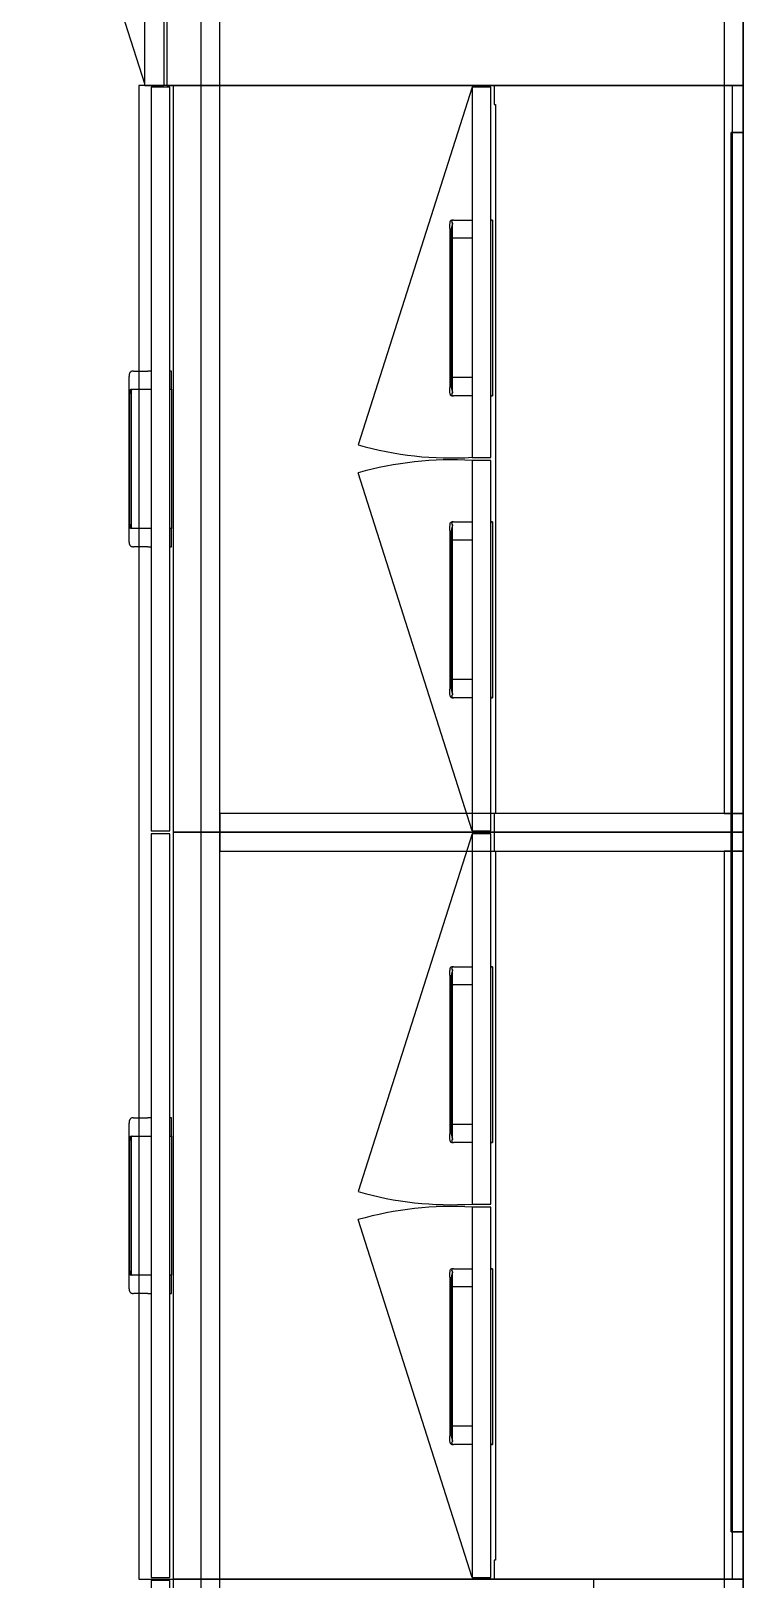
# Model space of a CAD drawing. Header units: inches. Extents: x -2 to 764, y -6 to 562.
# Drawn here: x 735 to 763.6, y 173.6 to 235.8 of the extents above; entities that cross this region are included whole.
import ezdxf

# ---------------------------------------------------------------- set-up
doc = ezdxf.new("R2010")
doc.units = ezdxf.units.IN
doc.header["$MEASUREMENT"] = 0
doc.layers.get('0').update_dxf_attribs({"true_color": 0xffffff})
for name, color, linetype in [('HARDWARE', 4, 'Continuous'), ('STORAGE', 4, 'Continuous'), ('WKSURF', 6, 'Continuous')]:
    doc.layers.add(name, color=color, linetype=linetype)

# ---------------------------------------------------------------- blocks, each defined once
blk = doc.blocks.new('4CH100_60_0P')
at = {"layer": 'HARDWARE'}
for p, q in [((1.89, 0), (58.11, 0)), ((1.89, -0.47), (1.89, 0)), ((1.89, 0), (1.89, -0.47)), ((58.11, 0), (1.89, 0)), ((58.11, -0.47), (1.89, -0.47)), ((1.89, -0.47), (58.11, -0.47)), ((58.11, 0), (58.11, -0.47)), ((58.11, -0.47), (58.11, 0))]:
    blk.add_line(p, q, dxfattribs=at)
for p in [(0, 0), (60, 0)]:
    blk.add_point(p, dxfattribs=at)
blk = doc.blocks.new('4CH250_2460CH_0P')
at = {"layer": 'STORAGE'}
for p, q in [((0, 0), (0, -21)), ((0.76, 0), (0, 0)), ((0.76, 0), (0.76, -0.76)), ((59.24, 0), (0.76, 0)), ((0.76, -21), (0.76, 0)), ((59.24, -0.76), (59.24, 0)), ((59.24, 0), (59.24, -21)), ((60, 0), (59.24, 0)), ((60, -21), (60, 0)), ((0.76, -0.76), (59.24, -0.76)), ((0, -21), (0, -21.76)), ((60, -21), (0, -21)), ((0, -21), (0.76, -21)), ((59.24, -21), (60, -21)), ((60, -21.76), (60, -21)), ((0, -21.76), (60, -21.76))]:
    blk.add_line(p, q, dxfattribs=at)
for p in [(0, 0), (60, 0)]:
    blk.add_point(p, dxfattribs=at)
blk = doc.blocks.new('4CH220_363024FMNLCL_0P')
at = {"layer": 'STORAGE'}
for p, q in [((0, 0), (0, -22.875)), ((30, 0), (0, 0)), ((0, 0), (0, -22.875)), ((30, 0), (0, 0)), ((30, -22.875), (30, 0)), ((30, -22.875), (30, 0)), ((0, -22.875), (30, -22.875)), ((0, -22.875), (30, -22.875)), ((0.063, -23), (0.063, -23.76)), ((29.938, -23), (0.063, -23)), ((12.204, -22.942), (11.47, -22.942)), ((11.47, -22.942), (11.47, -23)), ((12.204, -22.942), (17.796, -22.942)), ((12.204, -23), (12.204, -22.942)), ((17.796, -22.942), (17.796, -23)), ((18.53, -22.942), (17.796, -22.942)), ((18.53, -23), (18.53, -22.942)), ((29.938, -23.76), (29.938, -23)), ((0.063, -23.76), (29.938, -23.76)), ((11.47, -23.76), (11.47, -23.893)), ((11.47, -24.469), (11.47, -23.893)), ((12.204, -23.893), (12.204, -23.76)), ((12.204, -24.561), (12.204, -23.893)), ((17.796, -23.76), (17.796, -23.893)), ((17.796, -23.893), (17.796, -24.561)), ((18.53, -23.893), (18.53, -23.76)), ((18.53, -23.893), (18.53, -24.469)), ((11.96, -24.649), (18.04, -24.649)), ((17.796, -24.549), (12.204, -24.549)), ((12.381, -24.58), (12.208, -24.58)), ((12.217, -24.591), (12.381, -24.591)), ((12.217, -24.591), (12.381, -24.591)), ((12.381, -24.568), (17.619, -24.568)), ((17.619, -24.628), (12.381, -24.628)), ((17.792, -24.58), (17.619, -24.58)), ((17.619, -24.591), (17.783, -24.591)), ((17.619, -24.591), (17.783, -24.591))]:
    blk.add_line(p, q, dxfattribs=at)
for points, knots in [([(11.47, -24.469), (11.469, -24.494), (11.474, -24.528), (11.49, -24.565), (11.508, -24.589), (11.533, -24.608), (11.573, -24.627), (11.651, -24.644), (11.787, -24.649), (11.901, -24.649), (11.96, -24.649)], [0, 0, 0, 0, 0.142857, 0.214286, 0.285714, 0.357143, 0.428571, 0.571429, 0.785714, 1, 1, 1, 1]), ([(12.381, -24.628), (12.353, -24.628), (12.312, -24.626), (12.266, -24.617), (12.241, -24.609), (12.226, -24.6), (12.218, -24.593), (12.208, -24.582), (12.204, -24.571), (12.204, -24.561)], [0, 0, 0, 0, 0.285714, 0.428571, 0.571429, 0.678571, 0.732143, 0.785714, 1, 1, 1, 1]), ([(12.208, -24.515), (12.21, -24.521), (12.218, -24.532), (12.238, -24.546), (12.263, -24.556), (12.291, -24.562), (12.329, -24.567), (12.36, -24.568), (12.381, -24.568)], [0.1428571, 0.1428571, 0.1428571, 0.1428571, 0.2857143, 0.4285714, 0.5714286, 0.6785714, 0.7857143, 1, 1, 1, 1]), ([(12.381, -24.628), (12.353, -24.628), (12.312, -24.626), (12.266, -24.617), (12.248, -24.611), (12.24, -24.608)], [0, 0, 0, 0, 0.2857143, 0.4285714, 0.5714286, 0.5714286, 0.5714286, 0.5714286]), ([(17.619, -24.568), (17.647, -24.568), (17.688, -24.566), (17.734, -24.556), (17.76, -24.547), (17.775, -24.537), (17.783, -24.53), (17.788, -24.523), (17.791, -24.518), (17.792, -24.515)], [0, 0, 0, 0, 0.2857143, 0.4285714, 0.5714286, 0.6785714, 0.7321429, 0.7857143, 0.8571429, 0.8571429, 0.8571429, 0.8571429]), ([(17.796, -24.561), (17.796, -24.568), (17.793, -24.58), (17.782, -24.595), (17.761, -24.608), (17.729, -24.619), (17.681, -24.626), (17.64, -24.628), (17.619, -24.628)], [0, 0, 0, 0, 0.142857, 0.285714, 0.428571, 0.571429, 0.785714, 1, 1, 1, 1]), ([(17.76, -24.608), (17.752, -24.611), (17.729, -24.619), (17.681, -24.626), (17.64, -24.628), (17.619, -24.628)], [0.4285714, 0.4285714, 0.4285714, 0.4285714, 0.5714286, 0.7857143, 1, 1, 1, 1]), ([(17.761, -24.546), (17.767, -24.543), (17.775, -24.537), (17.783, -24.53), (17.788, -24.523), (17.79, -24.518), (17.791, -24.514)], [0.5714286, 0.5714286, 0.5714286, 0.5714286, 0.6785714, 0.7321429, 0.7857143, 0.8571429, 0.8571429, 0.8571429, 0.8571429]), ([(18.04, -24.649), (18.079, -24.649), (18.156, -24.649), (18.265, -24.648), (18.362, -24.642), (18.434, -24.626), (18.474, -24.603), (18.497, -24.583), (18.509, -24.565), (18.519, -24.544), (18.528, -24.514), (18.53, -24.488), (18.53, -24.469)], [0, 0, 0, 0, 0.142857, 0.285714, 0.428571, 0.571429, 0.678571, 0.732143, 0.785714, 0.839286, 0.892857, 1, 1, 1, 1])]:
    blk.add_open_spline(points, degree=3, knots=knots, dxfattribs=at)
for points in [[(11.564, -24.622), (11.586, -24.63), (11.612, -24.636), (11.641, -24.64)], [(11.845, -24.649), (11.882, -24.649), (11.921, -24.649), (11.96, -24.649)], [(12.208, -24.515), (12.21, -24.521), (12.218, -24.532), (12.231, -24.542), (12.239, -24.546)], [(18.04, -24.649), (18.079, -24.649), (18.117, -24.649), (18.155, -24.649)], [(18.359, -24.64), (18.388, -24.636), (18.414, -24.63), (18.436, -24.622)]]:
    blk.add_open_spline(points, degree=3, dxfattribs=at)
for p in [(0, 0), (30, 0)]:
    blk.add_point(p, dxfattribs=at)
blk = doc.blocks.new('4CH300_193011DLSNLCL_0P')
at = {"layer": 'STORAGE'}
for p, q in [((0, 0), (0, -9.99)), ((30, 0), (0, 0)), ((30, -9.99), (30, 0)), ((0.76, -9.93), (29.24, -9.93)), ((0.76, -9.99), (0.76, -9.93)), ((29.24, -9.93), (29.24, -9.99)), ((0, -9.99), (0.76, -9.99)), ((0.063, -10.115), (0.063, -10.875)), ((14.938, -10.115), (0.063, -10.115)), ((5.408, -10.057), (5.745, -10.057)), ((5.408, -10.057), (5.408, -10.114)), ((5.453, -10.114), (5.408, -10.114)), ((5.745, -10.057), (12.13, -10.057)), ((12.13, -10.057), (12.468, -10.057)), ((12.468, -10.114), (12.422, -10.114)), ((12.468, -10.114), (12.468, -10.057)), ((14.938, -10.875), (14.938, -10.115)), ((15.063, -10.115), (15.063, -10.875)), ((29.938, -10.115), (15.063, -10.115)), ((17.533, -10.057), (17.87, -10.057)), ((17.533, -10.057), (17.533, -10.114)), ((17.578, -10.114), (17.533, -10.114)), ((17.87, -10.057), (24.255, -10.057)), ((24.255, -10.057), (24.593, -10.057)), ((24.593, -10.114), (24.547, -10.114)), ((24.593, -10.114), (24.593, -10.057)), ((29.24, -9.99), (30, -9.99)), ((29.938, -10.875), (29.938, -10.115)), ((0.063, -10.875), (14.938, -10.875)), ((0.063, -10.875), (14.438, -15.443)), ((5.408, -11.008), (5.408, -10.875)), ((5.408, -11.619), (5.408, -11.008)), ((6.12, -11.008), (6.12, -10.875)), ((6.12, -11.605), (6.12, -11.008)), ((11.734, -10.875), (11.734, -11.008)), ((11.734, -11.008), (11.734, -11.639)), ((12.468, -10.875), (12.468, -11.008)), ((12.468, -11.008), (12.468, -11.619)), ((15.063, -10.875), (29.938, -10.875)), ((29.938, -10.875), (15.563, -15.443)), ((17.533, -11.008), (17.533, -10.875)), ((17.533, -11.619), (17.533, -11.008)), ((18.245, -11.008), (18.245, -10.875)), ((18.245, -11.605), (18.245, -11.008)), ((23.859, -10.875), (23.859, -11.008)), ((23.859, -11.008), (23.859, -11.639)), ((24.593, -10.875), (24.593, -11.008)), ((24.593, -11.008), (24.593, -11.619)), ((5.408, -11.619), (5.408, -11.684)), ((5.408, -11.622), (5.408, -11.684)), ((12.327, -11.665), (5.548, -11.665)), ((12.13, -11.706), (5.745, -11.706)), ((5.745, -11.764), (12.13, -11.764)), ((12.468, -11.684), (12.468, -11.619)), ((12.468, -11.684), (12.468, -11.622)), ((17.533, -11.619), (17.533, -11.684)), ((17.533, -11.622), (17.533, -11.684)), ((24.452, -11.665), (17.673, -11.665)), ((24.255, -11.706), (17.87, -11.706)), ((17.87, -11.764), (24.255, -11.764)), ((24.593, -11.684), (24.593, -11.619)), ((24.593, -11.684), (24.593, -11.622))]:
    blk.add_line(p, q, dxfattribs=at)
for centre, start, end in [((1.475, -11.713), 343.94564, 3.56107), ((28.525, -11.713), 176.43893, 196.05436)]:
    blk.add_arc(centre, 13.488, start, end, dxfattribs=at)
for points in [[(5.408, -11.619), (5.407, -11.632), (5.413, -11.656), (5.439, -11.682), (5.468, -11.692), (5.486, -11.695)], [(6.142, -11.656), (6.134, -11.649), (6.123, -11.634), (6.12, -11.615), (6.12, -11.605)], [(11.734, -11.639), (11.734, -11.645), (11.731, -11.656), (11.723, -11.665), (11.717, -11.669)], [(12.389, -11.695), (12.407, -11.692), (12.436, -11.682), (12.462, -11.656), (12.468, -11.632), (12.468, -11.619)], [(17.533, -11.619), (17.532, -11.632), (17.538, -11.656), (17.564, -11.682), (17.593, -11.692), (17.611, -11.695)], [(18.267, -11.656), (18.259, -11.649), (18.248, -11.634), (18.245, -11.615), (18.245, -11.605)], [(23.859, -11.639), (23.859, -11.645), (23.856, -11.656), (23.848, -11.665), (23.842, -11.669)], [(24.514, -11.695), (24.532, -11.692), (24.561, -11.682), (24.587, -11.656), (24.593, -11.632), (24.593, -11.619)]]:
    blk.add_open_spline(points, degree=3, dxfattribs=at)
for points, knots in [([(5.745, -11.764), (5.693, -11.764), (5.616, -11.764), (5.529, -11.761), (5.479, -11.754), (5.45, -11.745), (5.434, -11.736), (5.414, -11.72), (5.407, -11.702), (5.408, -11.684)], [0, 0, 0, 0, 0.285714, 0.428571, 0.571429, 0.678571, 0.732143, 0.785714, 1, 1, 1, 1]), ([(5.486, -11.695), (5.489, -11.691), (5.493, -11.685), (5.499, -11.679), (5.504, -11.675), (5.51, -11.672), (5.516, -11.67), (5.522, -11.668), (5.529, -11.666), (5.535, -11.665), (5.542, -11.665), (5.549, -11.664), (5.556, -11.665), (5.563, -11.665), (5.573, -11.666), (5.59, -11.669), (5.615, -11.675), (5.641, -11.683), (5.659, -11.689), (5.67, -11.692), (5.678, -11.694), (5.686, -11.696), (5.694, -11.699), (5.703, -11.701), (5.711, -11.702), (5.72, -11.704), (5.731, -11.705), (5.739, -11.706), (5.745, -11.706)], [0, 0, 0, 0, 0.055556, 0.083333, 0.111111, 0.138889, 0.166667, 0.194444, 0.222222, 0.25, 0.277778, 0.305556, 0.333333, 0.361111, 0.388889, 0.444444, 0.555556, 0.666667, 0.722222, 0.75, 0.777778, 0.805556, 0.833333, 0.861111, 0.888889, 0.916667, 0.944444, 1, 1, 1, 1]), ([(12.13, -11.706), (12.136, -11.706), (12.144, -11.705), (12.155, -11.704), (12.164, -11.702), (12.172, -11.701), (12.181, -11.699), (12.189, -11.696), (12.197, -11.694), (12.205, -11.692), (12.216, -11.689), (12.234, -11.683), (12.26, -11.675), (12.285, -11.669), (12.302, -11.666), (12.312, -11.665), (12.32, -11.665), (12.33, -11.664), (12.338, -11.665), (12.345, -11.666), (12.351, -11.667), (12.359, -11.669), (12.366, -11.673), (12.372, -11.676), (12.379, -11.682), (12.385, -11.689), (12.389, -11.695)], [0, 0, 0, 0, 0.055556, 0.083333, 0.111111, 0.138889, 0.166667, 0.194444, 0.222222, 0.25, 0.277778, 0.333333, 0.444444, 0.555556, 0.611111, 0.638889, 0.666667, 0.708333, 0.75, 0.770833, 0.791667, 0.833333, 0.875, 0.895833, 0.916667, 1, 1, 1, 1]), ([(12.468, -11.684), (12.468, -11.696), (12.463, -11.717), (12.44, -11.739), (12.4, -11.754), (12.337, -11.762), (12.246, -11.764), (12.169, -11.764), (12.13, -11.764)], [0, 0, 0, 0, 0.142857, 0.285714, 0.428571, 0.571429, 0.785714, 1, 1, 1, 1]), ([(17.87, -11.764), (17.818, -11.764), (17.741, -11.764), (17.654, -11.761), (17.604, -11.754), (17.575, -11.745), (17.559, -11.736), (17.539, -11.72), (17.532, -11.702), (17.533, -11.684)], [0, 0, 0, 0, 0.285714, 0.428571, 0.571429, 0.678571, 0.732143, 0.785714, 1, 1, 1, 1]), ([(17.611, -11.695), (17.614, -11.691), (17.618, -11.685), (17.624, -11.679), (17.629, -11.675), (17.635, -11.672), (17.641, -11.67), (17.647, -11.668), (17.654, -11.666), (17.66, -11.665), (17.667, -11.665), (17.674, -11.664), (17.681, -11.665), (17.688, -11.665), (17.698, -11.666), (17.715, -11.669), (17.74, -11.675), (17.766, -11.683), (17.784, -11.689), (17.795, -11.692), (17.803, -11.694), (17.811, -11.696), (17.819, -11.699), (17.828, -11.701), (17.836, -11.702), (17.845, -11.704), (17.856, -11.705), (17.864, -11.706), (17.87, -11.706)], [0, 0, 0, 0, 0.055556, 0.083333, 0.111111, 0.138889, 0.166667, 0.194444, 0.222222, 0.25, 0.277778, 0.305556, 0.333333, 0.361111, 0.388889, 0.444444, 0.555556, 0.666667, 0.722222, 0.75, 0.777778, 0.805556, 0.833333, 0.861111, 0.888889, 0.916667, 0.944444, 1, 1, 1, 1]), ([(24.255, -11.706), (24.261, -11.706), (24.269, -11.705), (24.28, -11.704), (24.289, -11.702), (24.297, -11.701), (24.306, -11.699), (24.314, -11.696), (24.322, -11.694), (24.33, -11.692), (24.341, -11.689), (24.359, -11.683), (24.385, -11.675), (24.41, -11.669), (24.427, -11.666), (24.437, -11.665), (24.445, -11.665), (24.455, -11.664), (24.463, -11.665), (24.47, -11.666), (24.476, -11.667), (24.484, -11.669), (24.491, -11.673), (24.497, -11.676), (24.504, -11.682), (24.51, -11.689), (24.514, -11.695)], [0, 0, 0, 0, 0.055556, 0.083333, 0.111111, 0.138889, 0.166667, 0.194444, 0.222222, 0.25, 0.277778, 0.333333, 0.444444, 0.555556, 0.611111, 0.638889, 0.666667, 0.708333, 0.75, 0.770833, 0.791667, 0.833333, 0.875, 0.895833, 0.916667, 1, 1, 1, 1]), ([(24.593, -11.684), (24.593, -11.696), (24.588, -11.717), (24.565, -11.739), (24.525, -11.754), (24.462, -11.762), (24.371, -11.764), (24.294, -11.764), (24.255, -11.764)], [0, 0, 0, 0, 0.142857, 0.285714, 0.428571, 0.571429, 0.785714, 1, 1, 1, 1])]:
    blk.add_open_spline(points, degree=3, knots=knots, dxfattribs=at)
for p in [(0, 0), (30, 0)]:
    blk.add_point(p, dxfattribs=at)
blk = doc.blocks.new('4CH300_193011DRSNLCL_0P')
at = {"layer": 'STORAGE'}
for p, q in [((0, 0), (0, -9.99)), ((30, 0), (0, 0)), ((30, -9.99), (30, 0)), ((0.76, -9.93), (29.24, -9.93)), ((0.76, -9.99), (0.76, -9.93)), ((29.24, -9.93), (29.24, -9.99)), ((0, -9.99), (0.76, -9.99)), ((0.063, -10.115), (0.063, -10.875)), ((14.938, -10.115), (0.063, -10.115)), ((5.408, -10.057), (5.745, -10.057)), ((5.408, -10.057), (5.408, -10.114)), ((5.453, -10.114), (5.408, -10.114)), ((5.745, -10.057), (12.13, -10.057)), ((12.13, -10.057), (12.468, -10.057)), ((12.468, -10.114), (12.422, -10.114)), ((12.468, -10.114), (12.468, -10.057)), ((14.938, -10.875), (14.938, -10.115)), ((15.063, -10.115), (15.063, -10.875)), ((29.938, -10.115), (15.063, -10.115)), ((17.533, -10.057), (17.87, -10.057)), ((17.533, -10.057), (17.533, -10.114)), ((17.578, -10.114), (17.533, -10.114)), ((17.87, -10.057), (24.255, -10.057)), ((24.255, -10.057), (24.593, -10.057)), ((24.593, -10.114), (24.547, -10.114)), ((24.593, -10.114), (24.593, -10.057)), ((29.24, -9.99), (30, -9.99)), ((29.938, -10.875), (29.938, -10.115)), ((0.063, -10.875), (14.938, -10.875)), ((0.063, -10.875), (14.438, -15.443)), ((5.408, -11.008), (5.408, -10.875)), ((5.408, -11.619), (5.408, -11.008)), ((6.12, -11.008), (6.12, -10.875)), ((6.12, -11.605), (6.12, -11.008)), ((11.734, -10.875), (11.734, -11.008)), ((11.734, -11.008), (11.734, -11.639)), ((12.468, -10.875), (12.468, -11.008)), ((12.468, -11.008), (12.468, -11.619)), ((15.063, -10.875), (29.938, -10.875)), ((29.938, -10.875), (15.563, -15.443)), ((17.533, -11.008), (17.533, -10.875)), ((17.533, -11.619), (17.533, -11.008)), ((18.245, -11.008), (18.245, -10.875)), ((18.245, -11.605), (18.245, -11.008)), ((23.859, -10.875), (23.859, -11.008)), ((23.859, -11.008), (23.859, -11.639)), ((24.593, -10.875), (24.593, -11.008)), ((24.593, -11.008), (24.593, -11.619)), ((5.408, -11.619), (5.408, -11.684)), ((5.408, -11.622), (5.408, -11.684)), ((12.327, -11.665), (5.548, -11.665)), ((12.13, -11.706), (5.745, -11.706)), ((5.745, -11.764), (12.13, -11.764)), ((12.468, -11.684), (12.468, -11.619)), ((12.468, -11.684), (12.468, -11.622)), ((17.533, -11.619), (17.533, -11.684)), ((17.533, -11.622), (17.533, -11.684)), ((24.452, -11.665), (17.673, -11.665)), ((24.255, -11.706), (17.87, -11.706)), ((17.87, -11.764), (24.255, -11.764)), ((24.593, -11.684), (24.593, -11.619)), ((24.593, -11.684), (24.593, -11.622))]:
    blk.add_line(p, q, dxfattribs=at)
for centre, start, end in [((1.475, -11.713), 343.94564, 3.56107), ((28.525, -11.713), 176.43893, 196.05436)]:
    blk.add_arc(centre, 13.488, start, end, dxfattribs=at)
for points in [[(5.408, -11.619), (5.407, -11.632), (5.413, -11.656), (5.439, -11.682), (5.468, -11.692), (5.486, -11.695)], [(6.142, -11.656), (6.134, -11.649), (6.123, -11.634), (6.12, -11.615), (6.12, -11.605)], [(11.734, -11.639), (11.734, -11.645), (11.731, -11.656), (11.723, -11.665), (11.717, -11.669)], [(12.389, -11.695), (12.407, -11.692), (12.436, -11.682), (12.462, -11.656), (12.468, -11.632), (12.468, -11.619)], [(17.533, -11.619), (17.532, -11.632), (17.538, -11.656), (17.564, -11.682), (17.593, -11.692), (17.611, -11.695)], [(18.267, -11.656), (18.259, -11.649), (18.248, -11.634), (18.245, -11.615), (18.245, -11.605)], [(23.859, -11.639), (23.859, -11.645), (23.856, -11.656), (23.848, -11.665), (23.842, -11.669)], [(24.514, -11.695), (24.532, -11.692), (24.561, -11.682), (24.587, -11.656), (24.593, -11.632), (24.593, -11.619)]]:
    blk.add_open_spline(points, degree=3, dxfattribs=at)
for points, knots in [([(5.745, -11.764), (5.693, -11.764), (5.616, -11.764), (5.529, -11.761), (5.479, -11.754), (5.45, -11.745), (5.434, -11.736), (5.414, -11.72), (5.407, -11.702), (5.408, -11.684)], [0, 0, 0, 0, 0.285714, 0.428571, 0.571429, 0.678571, 0.732143, 0.785714, 1, 1, 1, 1]), ([(5.486, -11.695), (5.489, -11.691), (5.493, -11.685), (5.499, -11.679), (5.504, -11.675), (5.51, -11.672), (5.516, -11.67), (5.522, -11.668), (5.529, -11.666), (5.535, -11.665), (5.542, -11.665), (5.549, -11.664), (5.556, -11.665), (5.563, -11.665), (5.573, -11.666), (5.59, -11.669), (5.615, -11.675), (5.641, -11.683), (5.659, -11.689), (5.67, -11.692), (5.678, -11.694), (5.686, -11.696), (5.694, -11.699), (5.703, -11.701), (5.711, -11.702), (5.72, -11.704), (5.731, -11.705), (5.739, -11.706), (5.745, -11.706)], [0, 0, 0, 0, 0.055556, 0.083333, 0.111111, 0.138889, 0.166667, 0.194444, 0.222222, 0.25, 0.277778, 0.305556, 0.333333, 0.361111, 0.388889, 0.444444, 0.555556, 0.666667, 0.722222, 0.75, 0.777778, 0.805556, 0.833333, 0.861111, 0.888889, 0.916667, 0.944444, 1, 1, 1, 1]), ([(12.13, -11.706), (12.136, -11.706), (12.144, -11.705), (12.155, -11.704), (12.164, -11.702), (12.172, -11.701), (12.181, -11.699), (12.189, -11.696), (12.197, -11.694), (12.205, -11.692), (12.216, -11.689), (12.234, -11.683), (12.26, -11.675), (12.285, -11.669), (12.302, -11.666), (12.312, -11.665), (12.32, -11.665), (12.33, -11.664), (12.338, -11.665), (12.345, -11.666), (12.351, -11.667), (12.359, -11.669), (12.366, -11.673), (12.372, -11.676), (12.379, -11.682), (12.385, -11.689), (12.389, -11.695)], [0, 0, 0, 0, 0.055556, 0.083333, 0.111111, 0.138889, 0.166667, 0.194444, 0.222222, 0.25, 0.277778, 0.333333, 0.444444, 0.555556, 0.611111, 0.638889, 0.666667, 0.708333, 0.75, 0.770833, 0.791667, 0.833333, 0.875, 0.895833, 0.916667, 1, 1, 1, 1]), ([(12.468, -11.684), (12.468, -11.696), (12.463, -11.717), (12.44, -11.739), (12.4, -11.754), (12.337, -11.762), (12.246, -11.764), (12.169, -11.764), (12.13, -11.764)], [0, 0, 0, 0, 0.142857, 0.285714, 0.428571, 0.571429, 0.785714, 1, 1, 1, 1]), ([(17.87, -11.764), (17.818, -11.764), (17.741, -11.764), (17.654, -11.761), (17.604, -11.754), (17.575, -11.745), (17.559, -11.736), (17.539, -11.72), (17.532, -11.702), (17.533, -11.684)], [0, 0, 0, 0, 0.285714, 0.428571, 0.571429, 0.678571, 0.732143, 0.785714, 1, 1, 1, 1]), ([(17.611, -11.695), (17.614, -11.691), (17.618, -11.685), (17.624, -11.679), (17.629, -11.675), (17.635, -11.672), (17.641, -11.67), (17.647, -11.668), (17.654, -11.666), (17.66, -11.665), (17.667, -11.665), (17.674, -11.664), (17.681, -11.665), (17.688, -11.665), (17.698, -11.666), (17.715, -11.669), (17.74, -11.675), (17.766, -11.683), (17.784, -11.689), (17.795, -11.692), (17.803, -11.694), (17.811, -11.696), (17.819, -11.699), (17.828, -11.701), (17.836, -11.702), (17.845, -11.704), (17.856, -11.705), (17.864, -11.706), (17.87, -11.706)], [0, 0, 0, 0, 0.055556, 0.083333, 0.111111, 0.138889, 0.166667, 0.194444, 0.222222, 0.25, 0.277778, 0.305556, 0.333333, 0.361111, 0.388889, 0.444444, 0.555556, 0.666667, 0.722222, 0.75, 0.777778, 0.805556, 0.833333, 0.861111, 0.888889, 0.916667, 0.944444, 1, 1, 1, 1]), ([(24.255, -11.706), (24.261, -11.706), (24.269, -11.705), (24.28, -11.704), (24.289, -11.702), (24.297, -11.701), (24.306, -11.699), (24.314, -11.696), (24.322, -11.694), (24.33, -11.692), (24.341, -11.689), (24.359, -11.683), (24.385, -11.675), (24.41, -11.669), (24.427, -11.666), (24.437, -11.665), (24.445, -11.665), (24.455, -11.664), (24.463, -11.665), (24.47, -11.666), (24.476, -11.667), (24.484, -11.669), (24.491, -11.673), (24.497, -11.676), (24.504, -11.682), (24.51, -11.689), (24.514, -11.695)], [0, 0, 0, 0, 0.055556, 0.083333, 0.111111, 0.138889, 0.166667, 0.194444, 0.222222, 0.25, 0.277778, 0.333333, 0.444444, 0.555556, 0.611111, 0.638889, 0.666667, 0.708333, 0.75, 0.770833, 0.791667, 0.833333, 0.875, 0.895833, 0.916667, 1, 1, 1, 1]), ([(24.593, -11.684), (24.593, -11.696), (24.588, -11.717), (24.565, -11.739), (24.525, -11.754), (24.462, -11.762), (24.371, -11.764), (24.294, -11.764), (24.255, -11.764)], [0, 0, 0, 0, 0.142857, 0.285714, 0.428571, 0.571429, 0.785714, 1, 1, 1, 1])]:
    blk.add_open_spline(points, degree=3, knots=knots, dxfattribs=at)
for p in [(0, 0), (30, 0)]:
    blk.add_point(p, dxfattribs=at)
blk = doc.blocks.new('4CH405_152474TTRNLCL_0P')
at = {"layer": 'STORAGE'}
for p, q in [((0, 0), (0, -23.125)), ((15, 0), (0, 0)), ((15, -23.125), (15, 0)), ((-0.059, -24.143), (-0.059, -23.192)), ((0.697, -23.192), (-0.059, -23.192)), ((0, -23.125), (15, -23.125)), ((0, -23.25), (0, -24.01)), ((0, -23.25), (15, -23.25)), ((0.697, -23.25), (0.697, -23.192)), ((12.202, -23.21), (2.798, -23.21)), ((4.8, -23.21), (4.8, -23.21)), ((10.2, -23.21), (10.2, -23.21)), ((15, -24.01), (15, -23.25)), ((-0.001, -24.143), (-0.001, -24.01)), ((15, -24.01), (0, -24.01)), ((14.938, -24.01), (0.563, -28.578)), ((2.801, -24.01), (2.804, -24.105)), ((2.828, -24.128), (12.172, -24.128)), ((12.196, -24.105), (12.199, -24.01)), ((0.697, -24.899), (0.697, -24.841))]:
    blk.add_line(p, q, dxfattribs=at)
at = {"layer": 'STORAGE', "flags": 128}
for points in [[(2.774, -23.235), (2.774, -23.234), (2.774, -23.233), (2.774, -23.232), (2.774, -23.231), (2.774, -23.23), (2.774, -23.229), (2.775, -23.228), (2.775, -23.227), (2.775, -23.226), (2.775, -23.226), (2.776, -23.225), (2.776, -23.224), (2.777, -23.223), (2.777, -23.222), (2.778, -23.221), (2.778, -23.22), (2.779, -23.22), (2.779, -23.219), (2.78, -23.218), (2.781, -23.217), (2.781, -23.217), (2.782, -23.216), (2.783, -23.215), (2.784, -23.215), (2.784, -23.214), (2.785, -23.214), (2.786, -23.213), (2.787, -23.213), (2.788, -23.212), (2.789, -23.212), (2.789, -23.212), (2.79, -23.211), (2.791, -23.211), (2.792, -23.211), (2.793, -23.211), (2.794, -23.21), (2.795, -23.21), (2.796, -23.21), (2.797, -23.21), (2.798, -23.21), (2.798, -23.21)], [(12.202, -23.21), (12.203, -23.21), (12.204, -23.21), (12.205, -23.21), (12.206, -23.21), (12.207, -23.21), (12.208, -23.211), (12.209, -23.211), (12.21, -23.211), (12.21, -23.212), (12.211, -23.212), (12.212, -23.212), (12.213, -23.213), (12.214, -23.213), (12.215, -23.214), (12.216, -23.214), (12.216, -23.215), (12.217, -23.215), (12.218, -23.216), (12.219, -23.217), (12.219, -23.217), (12.22, -23.218), (12.221, -23.219), (12.221, -23.22), (12.222, -23.22), (12.222, -23.221), (12.223, -23.222), (12.223, -23.223), (12.224, -23.224), (12.224, -23.225), (12.224, -23.225), (12.225, -23.226), (12.225, -23.227), (12.225, -23.228), (12.226, -23.229), (12.226, -23.23), (12.226, -23.231), (12.226, -23.232), (12.226, -23.233), (12.226, -23.234), (12.226, -23.235), (12.226, -23.235)], [(2.828, -24.128), (2.827, -24.128), (2.827, -24.128), (2.826, -24.128), (2.825, -24.128), (2.824, -24.128), (2.823, -24.127), (2.822, -24.127), (2.821, -24.127), (2.82, -24.126), (2.819, -24.126), (2.818, -24.126), (2.817, -24.125), (2.816, -24.125), (2.816, -24.124), (2.815, -24.124), (2.814, -24.123), (2.813, -24.123), (2.813, -24.122), (2.812, -24.121), (2.811, -24.121), (2.81, -24.12), (2.81, -24.119), (2.809, -24.118), (2.809, -24.118), (2.808, -24.117), (2.808, -24.116), (2.807, -24.115), (2.807, -24.114), (2.806, -24.113), (2.806, -24.113), (2.806, -24.112), (2.805, -24.111), (2.805, -24.11), (2.805, -24.109), (2.805, -24.108), (2.804, -24.107), (2.804, -24.106), (2.804, -24.105), (2.804, -24.105)], [(12.196, -24.105), (12.196, -24.106), (12.196, -24.107), (12.195, -24.108), (12.195, -24.108), (12.195, -24.109), (12.195, -24.11), (12.195, -24.111), (12.194, -24.112), (12.194, -24.113), (12.193, -24.114), (12.193, -24.115), (12.193, -24.116), (12.192, -24.117), (12.192, -24.117), (12.191, -24.118), (12.19, -24.119), (12.19, -24.12), (12.189, -24.12), (12.188, -24.121), (12.188, -24.122), (12.187, -24.122), (12.186, -24.123), (12.186, -24.124), (12.185, -24.124), (12.184, -24.125), (12.183, -24.125), (12.182, -24.126), (12.181, -24.126), (12.18, -24.126), (12.18, -24.127), (12.179, -24.127), (12.178, -24.127), (12.177, -24.127), (12.176, -24.128), (12.175, -24.128), (12.174, -24.128), (12.173, -24.128), (12.172, -24.128), (12.172, -24.128)]]:
    blk.add_lwpolyline(points, dxfattribs=at)
at = {"layer": 'STORAGE'}
for centre, radius, start, end in [((0.697, -24.143), 0.756, 180, 270), ((0.697, -24.143), 0.698, 180, 260), ((13.525, -24.848), 13.488, 176.43893, 178.30611), ((13.525, -24.848), 13.488, 178.81311, 196.05436), ((0.634, -24.868), 0.0689, 23.04799, 146.95201)]:
    blk.add_arc(centre, radius, start, end, dxfattribs=at)
for points, knots in [([(0.643, -24.897), (0.626, -24.896), (0.582, -24.892), (0.504, -24.876), (0.436, -24.853), (0.387, -24.833), (0.349, -24.815), (0.312, -24.794), (0.264, -24.764), (0.229, -24.738), (0.207, -24.719)], [0.2857143, 0.2857143, 0.2857143, 0.2857143, 0.4285714, 0.5714286, 0.6785714, 0.7321429, 0.7857143, 0.8392857, 0.8928571, 1, 1, 1, 1]), ([(0.343, -24.811), (0.345, -24.812), (0.364, -24.822), (0.399, -24.839), (0.448, -24.858), (0.512, -24.877), (0.581, -24.891), (0.629, -24.896), (0.647, -24.897)], [0.2053423, 0.2053423, 0.2053423, 0.2053423, 0.2142857, 0.2857143, 0.3571429, 0.4285714, 0.5714286, 0.7142857, 0.7142857, 0.7142857, 0.7142857]), ([(0.576, -24.83), (0.579, -24.825), (0.585, -24.818), (0.594, -24.812), (0.6, -24.807), (0.607, -24.804), (0.613, -24.802), (0.619, -24.8), (0.625, -24.799), (0.631, -24.799), (0.637, -24.799), (0.642, -24.799), (0.649, -24.801), (0.657, -24.803), (0.668, -24.808), (0.677, -24.814), (0.684, -24.82), (0.687, -24.824), (0.689, -24.827), (0.691, -24.829), (0.692, -24.832), (0.694, -24.835), (0.695, -24.837), (0.696, -24.838), (0.697, -24.84), (0.697, -24.841), (0.697, -24.841)], [0, 0, 0, 0, 0.0625, 0.09375, 0.125, 0.15625, 0.1875, 0.21875, 0.25, 0.28125, 0.3125, 0.34375, 0.375, 0.4375, 0.5, 0.625, 0.6875, 0.71875, 0.75, 0.78125, 0.8125, 0.84375, 0.875, 0.90625, 0.9375, 1, 1, 1, 1])]:
    blk.add_open_spline(points, degree=3, knots=knots, dxfattribs=at)
blk.add_open_spline([(0.207, -24.719), (0.237, -24.744), (0.268, -24.766), (0.3, -24.786)], degree=3, dxfattribs=at)
for p in [(0, 0), (15, 0)]:
    blk.add_point(p, dxfattribs=at)
blk = doc.blocks.new('4CH600_24604_0P')
at = {"layer": 'WKSURF'}
for p, q in [((0, 0), (0, -24.25)), ((60, 0), (0, 0)), ((0, -0.4375), (60, -0.4375)), ((60, -24.25), (60, 0)), ((0, -24.25), (60, -24.25))]:
    blk.add_line(p, q, dxfattribs=at)
for p in [(0, 0), (60, 0)]:
    blk.add_point(p, dxfattribs=at)
blk = doc.blocks.new('4CH675_60_0P')
at = {"layer": 'STORAGE'}
for p, q in [((0, 0), (0, -6)), ((60, 0), (0, 0)), ((60, -6), (60, 0)), ((0, -6), (60, -6))]:
    blk.add_line(p, q, dxfattribs=at)
for p in [(0, 0), (60, 0)]:
    blk.add_point(p, dxfattribs=at)

msp = doc.modelspace()

# ---------------------------------------------------------------- linework, layer by layer
msp.add_3dface([(763.57, 329.612), (763.57, 329.612, 96), (763.57, 77.612, 96), (763.57, 77.612)])

# ---------------------------------------------------------------- block references
at = {"rotation": 270}
for name, p in [('4CH250_2460CH_0P', (763.57, 263.612)), ('4CH405_152474TTRNLCL_0P', (763.57, 248.612)), ('4CH220_363024FMNLCL_0P', (763.57, 233.612)), ('4CH600_24604_0P', (763.57, 233.61)), ('4CH300_193011DLSNLCL_0P', (763.57, 233.612)), ('4CH100_60_0P', (763.57, 233.612)), ('4CH220_363024FMNLCL_0P', (763.57, 203.612)), ('4CH250_2460CH_0P', (763.57, 203.612)), ('4CH300_193011DRSNLCL_0P', (763.57, 203.612)), ('4CH220_363024FMNLCL_0P', (763.57, 173.612)), ('4CH675_60_0P', (763.57, 173.612))]:
    msp.add_blockref(name, p, dxfattribs=at)

doc.saveas('drawing.dxf')
